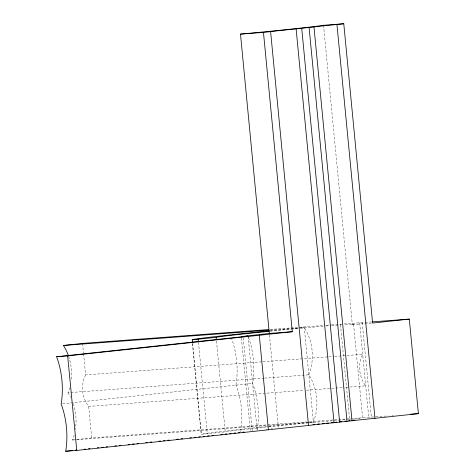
<?xml version="1.0" encoding="UTF-8"?>
<svg xmlns="http://www.w3.org/2000/svg" width="475" height="475" viewBox="0 0 475 475"><rect width="100%" height="100%" fill="white"/><g stroke="black" fill="none" stroke-linecap="round" stroke-linejoin="round"><path stroke-width="0.36" stroke-dasharray="2.38 1.78" d="M62.623 403.833L235.933 385.16L236.491 381.342A57.053 33.369 83.9 0 0 232.661 341.584L231.622 338.61M257.284 429.887L257.735 426.799A57.053 33.369 83.9 0 0 253.905 387.042L252.635 383.361L253.187 379.543A57.053 33.369 83.9 0 0 249.363 339.785L248.324 336.811M240.777 431.662L241.229 428.581A57.053 33.369 83.9 0 0 237.399 388.817L235.933 385.16M323.517 25.258L352.337 324.567L352.711 324.502A69.249 1.087 -5.5 0 0 349.82 324.253L348.638 324.312A69.249 1.087 -5.5 0 0 344.185 324.597M267.199 426.55A92.999 1.461 -5.5 0 0 201.246 434.358L225.239 431.876A69.249 1.087 -5.5 0 1 268.126 426.853M236.128 385.136L252.635 383.361M74.225 434.898A44.389 35.999 85.7 0 1 72.532 439.987L76.214 439.589M76.95 439.506L91.687 437.92L306.684 421.937M266.059 429.269L267.514 429.115M271.148 428.723L272.597 428.569M344.132 323.956L364.426 322.448M270.245 329.448L324.924 325.381M325.66 325.327L330.832 324.942M331.574 324.888L341.175 324.176M365.162 322.394L371.782 321.902M270.299 330.083L304.285 327.554L313.387 422.073L312.883 422.121A92.999 1.461 -5.5 0 0 308.412 422.542M352.337 324.567L371.872 323.113M83.57 353.661L85.619 374.906L262.2 361.778M262.936 361.724L327.958 356.891M328.694 356.832L333.866 356.452M334.608 356.392L362.68 354.308A25.466 20.651 85.7 0 0 365.714 385.813L345.028 387.351M69.671 387.636A44.389 35.999 85.7 0 1 67.984 392.724L263.767 378.165M264.51 378.112L308.833 374.817A44.389 35.999 85.7 0 1 313.387 422.073L309.694 422.352M85.619 374.906A25.466 20.651 85.7 0 0 88.653 406.416L303.65 390.426M306.607 390.207L344.286 387.404M346.584 418.968L388.241 415.874M309.641 421.717L345.842 419.021M391.917 415.595L393.389 415.488M72.532 439.987L268.322 425.428M269.058 425.374L308.952 422.406M362.217 322.614L371.319 417.133M359.646 322.798L368.748 417.317M353.572 324.259L362.674 418.778M340.492 324.864L349.594 419.383M269.456 334.899L278.344 427.203M248.087 336.098L257.171 430.623M243.295 337.719L252.255 430.76M241.407 338.087L250.295 430.392M216.493 341.05L225.239 431.876M198.467 342.285L207.284 433.847M192.624 343.55L201.37 434.382M192.44 343.467L201.186 434.293M82.585 343.401L83.499 352.925M88.653 406.416L91.687 437.92M68.655 356.345A44.389 35.999 85.7 0 1 71.024 380.95M308.833 374.817A44.389 35.999 85.7 0 0 304.285 327.554L303.78 327.602A92.999 1.461 -5.5 0 0 299.951 327.958M67.984 392.724A44.389 35.999 85.7 0 1 70.609 397.343M73.209 403.608A44.389 35.999 85.7 0 1 75.377 429.566M268.755 426.787A69.249 1.087 -5.5 0 1 307.996 422.958M309.314 422.839A69.249 1.087 -5.5 0 1 347.546 419.538M348.246 419.484A69.249 1.087 -5.5 0 1 351.512 419.241M353.287 419.116A69.249 1.087 -5.5 0 1 359.943 418.724M270.014 331.223A69.249 1.087 -5.5 0 1 298.894 328.439M300.218 328.32A69.249 1.087 -5.5 0 1 323.617 326.23M326.361 325.992A69.249 1.087 -5.5 0 1 330.915 325.618M331.538 325.565A69.249 1.087 -5.5 0 1 341.786 324.769M268.654 426.402A92.999 1.461 -5.5 0 1 307.77 422.602M270.222 330.82A92.999 1.461 -5.5 0 1 290.284 328.872M291.579 328.747A92.999 1.461 -5.5 0 1 298.027 328.142"/><path stroke-width="0.71" d="M269.58 330.885A92.999 1.461 -5.5 0 0 192.143 339.839L216.137 337.357A69.249 1.087 -5.5 0 1 268.69 331.354M263.465 32.401L270.608 31.635A37.127 0.582 -5.5 0 1 296.115 28.886L313.975 26.956A31.148 0.475 -5.5 0 1 336.941 24.486L343.775 23.75L372.596 323.059L409.302 319.105L418.398 413.624L374.971 418.309A31.148 0.475 -5.5 0 0 352.005 420.779L334.038 422.714A37.127 0.582 -5.5 0 0 308.53 425.463L76.766 450.431L65.698 451.25A57.053 33.369 83.9 0 0 61.15 403.988A57.053 33.369 83.9 0 0 56.602 356.731L248.087 336.098L241.264 336.609L269.313 333.42L292.285 331.716L263.465 32.401L240.493 34.111L269.313 333.42M68.436 355.704A44.389 35.999 85.7 0 0 63.43 345.468L82.585 343.401L268.773 329.555M56.602 356.731L67.664 355.912L292.285 331.716M65.698 451.25L72.319 450.537M75.258 450.223L76.73 450.062M84.081 449.267L85.548 449.113M88.492 448.792L89.959 448.637M97.31 447.842L98.782 447.688M101.721 447.367L103.194 447.213M106.133 446.892L107.605 446.738M114.956 445.942L116.423 445.787M119.367 445.467L120.834 445.307M128.185 444.517L129.657 444.357M132.596 444.042L134.069 443.882M137.008 443.567L138.48 443.407M145.831 442.617L147.298 442.457M150.243 442.142L151.709 441.982M159.06 441.192L160.532 441.032M163.471 440.717L164.944 440.557M167.883 440.242L169.355 440.082M176.706 439.292L178.178 439.132M181.118 438.817L182.584 438.657M189.935 437.861L191.407 437.707M194.346 437.386L195.819 437.232M198.758 436.911L200.23 436.757M203.169 436.436L204.642 436.282M207.581 435.961L209.053 435.807M211.993 435.486L213.459 435.332M220.816 434.536L222.282 434.376M225.221 434.061L226.694 433.901M229.633 433.586L231.105 433.426M234.044 433.111L235.517 432.951M238.456 432.636L239.928 432.476M242.814 432.167L244.251 432.012M240.493 34.111L241.585 34.01A69.249 1.087 -5.5 0 0 323.273 25.306L343.775 23.75M372.519 321.848L409.302 319.105M63.43 345.468L268.82 330.19M410.311 414.23L418.398 413.624M336.941 24.486L374.971 418.309M313.975 26.956L352.005 420.779M309.094 27.485L347.017 421.313M301.72 28.28L339.643 422.109M296.115 28.886L334.038 422.714M270.608 31.635L308.53 425.463M259.303 335.267L268.405 429.786M216.137 337.357L216.351 339.572M198.182 339.328L198.396 341.549M192.268 339.863L192.482 342.077M67.664 355.912L76.766 450.431M354.154 420.114A69.249 1.087 -5.5 0 1 353.032 420.25M349.962 420.618A69.249 1.087 -5.5 0 1 348.626 420.779M345.966 421.088A69.249 1.087 -5.5 0 1 344.844 421.212M341.911 421.545A69.249 1.087 -5.5 0 1 340.064 421.753M336.846 422.103A69.249 1.087 -5.5 0 1 335.516 422.251M332.773 422.542A69.249 1.087 -5.5 0 1 331.366 422.697M328.486 422.999A69.249 1.087 -5.5 0 1 326.717 423.183M324.318 423.439A69.249 1.087 -5.5 0 1 322.483 423.629M319.378 423.949A69.249 1.087 -5.5 0 1 317.478 424.139M314.919 424.401A69.249 1.087 -5.5 0 1 312.983 424.597"/></g></svg>
